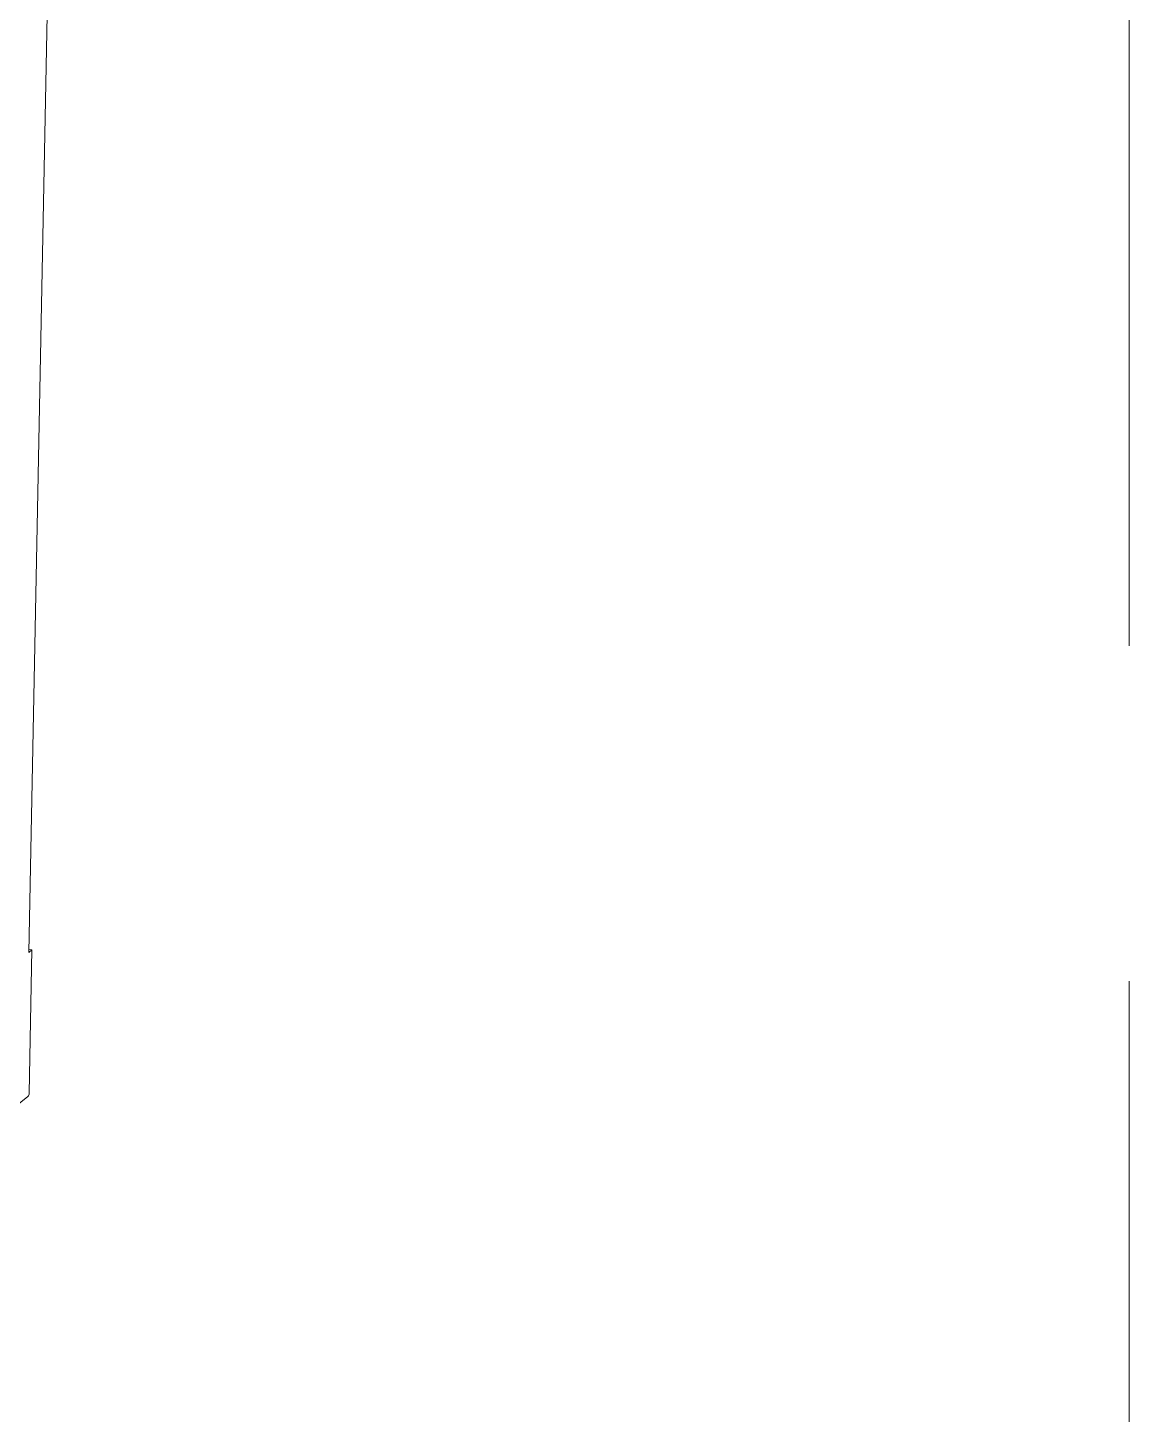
# Model space of a CAD drawing. Header units: inches. Extents: x 67578 to 72421, y -34894 to -31675.
# Drawn here: x 69293.1 to 69375.3, y -33954.2 to -33850.8 of the extents above; entities that cross this region are included whole.
import ezdxf

# ---------------------------------------------------------------- set-up
doc = ezdxf.new("R2010")
doc.units = ezdxf.units.IN
doc.header["$MEASUREMENT"] = 0
doc.linetypes.add('HIDDEN', pattern=[0.375, 0.25, -0.125])
doc.layers.add('SI-General', color=7, linetype='Continuous', lineweight=5)

# ---------------------------------------------------------------- blocks, each defined once
blk = doc.blocks.new('A$C24EF5112')
at = {"color": 0, "linetype": 'Continuous', "lineweight": 0, "extrusion": (1.17636e-17, 0.017452, 0.999848)}
for p, q in [((-92.04, 20.25), (-85.83, 339.69)), ((-91.63, 20.58), (-92.04, 20.25)), ((-92.03, 20.7), (-91.63, 20.58)), ((-91.99, 2.03), (-91.63, 20.58)), ((-103.21, -7.28), (-92.18, 1.61))]:
    blk.add_line(p, q, dxfattribs=at)
at = {"color": 0, "linetype": 'Continuous', "lineweight": 0}
blk.add_ellipse((-92.69, 2.24), major_axis=(0.508, -0.631), ratio=0.75727, start_param=0, end_param=0.734265, dxfattribs=at)

msp = doc.modelspace()

# ---------------------------------------------------------------- linework, layer by layer
at = {"layer": 'SI-General', "linetype": 'HIDDEN', "ltscale": 200}
msp.add_lwpolyline([(68906.71, -34074.55), (68906.71, -33546.87), (69375.29, -33546.87), (69375.29, -34196.4), (68906.71, -34196.4), (68906.71, -34074.55)], close=True, dxfattribs=at)

# ---------------------------------------------------------------- block references
at = {"xscale": 0.5760000000000001, "yscale": 0.5760000000000001, "zscale": 0.5760000000000001}
msp.add_blockref('A$C24EF5112', (69346.2, -33931.4), dxfattribs=at)

doc.saveas('drawing.dxf')
